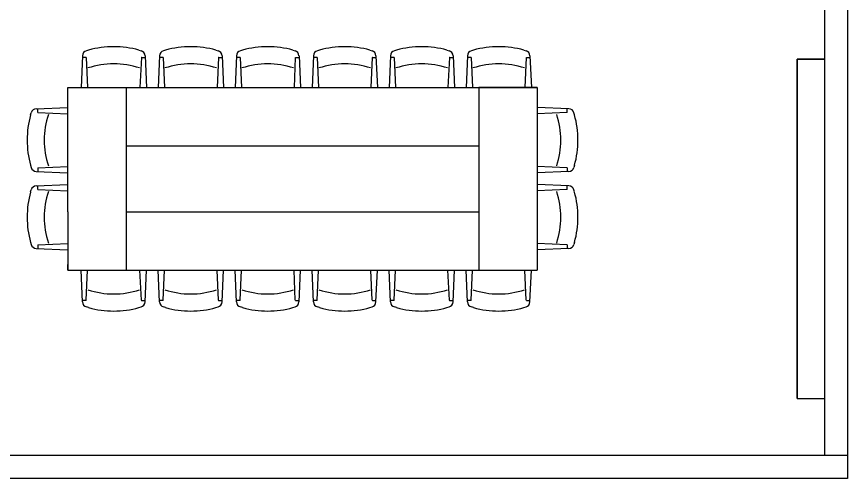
# Model space of a CAD drawing. Header units: inches. Extents: x 13.1 to 42, y 9.4 to 31.7.
# Drawn here: x 16.81 to 24.05, y 9.41 to 13.43 of the extents above; entities that cross this region are included whole.
import ezdxf

# ---------------------------------------------------------------- set-up
doc = ezdxf.new("R2010")
doc.units = ezdxf.units.IN
doc.header["$MEASUREMENT"] = 0
doc.layers.add('furniture', color=7, linetype='Continuous')
doc.layers.add('WALL', color=4, linetype='Continuous', lineweight=30)

# ---------------------------------------------------------------- blocks, each defined once
blk = doc.blocks.new('TRP14')
at = {"layer": 'furniture', "linetype": 'ByBlock'}
for p, q in [((-184.3, 219.5), (-188.1, 218.4)), ((-98, 219.5), (-94.2, 218.4)), ((-52.3, 219.5), (-56.1, 218.4)), ((34, 219.5), (37.8, 218.4)), ((79.8, 219.5), (76, 218.4)), ((166.1, 219.5), (169.9, 218.4)), ((211.9, 219.5), (208, 218.4)), ((298.1, 219.5), (301.9, 218.4)), ((343.9, 219.5), (340.1, 218.4)), ((430.2, 219.5), (434, 218.4)), ((476, 219.5), (472.2, 218.4)), ((562.3, 219.5), (566.1, 218.4)), ((-194.8, 209.9), (-197.2, 155.5)), ((-188.7, 207.1), (-194.9, 207.1)), ((-188.5, 206.9), (-186.2, 155.5)), ((-93.9, 206.9), (-96.2, 155.5)), ((-93.7, 207.1), (-87.4, 207.1)), ((-87.6, 209.9), (-85.2, 155.5)), ((-62.7, 209.9), (-65.2, 155.5)), ((-56.7, 207.1), (-62.9, 207.1)), ((-56.4, 206.9), (-54.2, 155.5)), ((38.2, 206.9), (35.9, 155.5)), ((38.4, 207.1), (44.6, 207.1)), ((44.5, 209.9), (46.9, 155.5)), ((69.3, 209.9), (66.9, 155.5)), ((75.4, 207.1), (69.2, 207.1)), ((75.6, 206.9), (77.9, 155.5)), ((170.2, 206.9), (168, 155.5)), ((170.5, 207.1), (176.7, 207.1)), ((176.6, 209.9), (179, 155.5)), ((201.4, 209.9), (199, 155.5)), ((207.5, 207.1), (201.2, 207.1)), ((207.7, 206.9), (210, 155.5)), ((302.3, 206.9), (300, 155.5)), ((302.5, 207.1), (308.7, 207.1)), ((308.6, 209.9), (311, 155.5)), ((333.4, 209.9), (331, 155.5)), ((339.5, 207.1), (333.3, 207.1)), ((339.7, 206.9), (342, 155.5)), ((434.4, 206.9), (432.1, 155.5)), ((434.6, 207.1), (440.8, 207.1)), ((440.7, 209.9), (443.1, 155.5)), ((465.5, 209.9), (463.1, 155.5)), ((471.6, 207.1), (465.4, 207.1)), ((471.8, 206.9), (474.1, 155.5)), ((566.4, 206.9), (564.1, 155.5)), ((566.7, 207.1), (572.9, 207.1)), ((572.7, 209.9), (575.1, 155.5)), ((-219.9, -57.8), (-219.9, 155.5)), ((-274.2, 118.9), (-219.9, 121.3)), ((-271.4, 112.8), (-271.4, 119)), ((639.5, 118.9), (585.1, 121.3)), ((636.7, 112.8), (636.7, 119)), ((-283.9, 108.4), (-282.7, 112.2)), ((-271.2, 112.6), (-219.9, 110.3)), ((636.5, 112.6), (585.1, 110.3)), ((649.1, 108.4), (648, 112.2)), ((-283.9, 22.1), (-282.7, 18.3)), ((-271.4, 17.7), (-271.4, 11.5)), ((-271.2, 18), (-219.9, 20.2)), ((636.5, 18), (585.1, 20.2)), ((636.7, 17.7), (636.7, 11.5)), ((649.1, 22.1), (648, 18.3)), ((-274.2, 11.7), (-219.9, 9.2)), ((639.5, 11.7), (585.1, 9.2)), ((-274.2, -13.2), (-219.9, -10.8)), ((-271.4, -19.3), (-271.4, -13)), ((639.5, -13.2), (585.1, -10.8)), ((636.7, -19.3), (636.7, -13)), ((-283.9, -23.6), (-282.7, -19.8)), ((-271.2, -19.5), (-219.9, -21.8)), ((636.5, -19.5), (585.1, -21.8)), ((649.1, -23.6), (648, -19.8)), ((-283.9, -109.9), (-282.7, -113.7)), ((-271.2, -114.1), (-219.9, -111.8)), ((636.5, -114.1), (585.1, -111.8)), ((649.1, -109.9), (648, -113.7)), ((-274.2, -120.4), (-219.9, -122.8)), ((-271.4, -114.3), (-271.4, -120.5)), ((639.5, -120.4), (585.1, -122.8)), ((636.7, -114.3), (636.7, -120.5)), ((-194.8, -212.1), (-197.2, -157.8)), ((-188.5, -209.1), (-186.2, -157.8)), ((-93.9, -209.1), (-96.2, -157.8)), ((-87.6, -212.1), (-85.2, -157.8)), ((-62.7, -212.1), (-65.2, -157.8)), ((-56.4, -209.1), (-54.2, -157.8)), ((38.2, -209.1), (35.9, -157.8)), ((44.5, -212.1), (46.9, -157.8)), ((69.3, -212.1), (66.9, -157.8)), ((75.6, -209.1), (77.9, -157.8)), ((170.2, -209.1), (168, -157.8)), ((176.6, -212.1), (179, -157.8)), ((201.4, -212.1), (199, -157.8)), ((207.7, -209.1), (210, -157.8)), ((302.3, -209.1), (300, -157.8)), ((308.6, -212.1), (311, -157.8)), ((333.4, -212.1), (331, -157.8)), ((339.7, -209.1), (342, -157.8)), ((434.4, -209.1), (432.1, -157.8)), ((440.7, -212.1), (443.1, -157.8)), ((465.5, -212.1), (463.1, -157.8)), ((471.8, -209.1), (474.1, -157.8)), ((566.4, -209.1), (564.1, -157.8)), ((572.7, -212.1), (575.1, -157.8)), ((-188.7, -209.4), (-194.9, -209.4)), ((-93.7, -209.4), (-87.4, -209.4)), ((-56.7, -209.4), (-62.9, -209.4)), ((38.4, -209.4), (44.6, -209.4)), ((75.4, -209.4), (69.2, -209.4)), ((170.5, -209.4), (176.7, -209.4)), ((207.5, -209.4), (201.2, -209.4)), ((302.5, -209.4), (308.7, -209.4)), ((339.5, -209.4), (333.3, -209.4)), ((434.6, -209.4), (440.8, -209.4)), ((471.6, -209.4), (465.4, -209.4)), ((566.7, -209.4), (572.9, -209.4)), ((-184.3, -221.8), (-188.1, -220.7)), ((-98, -221.8), (-94.2, -220.7)), ((-52.3, -221.8), (-56.1, -220.7)), ((34, -221.8), (37.8, -220.7)), ((79.8, -221.8), (76, -220.7)), ((166.1, -221.8), (169.9, -220.7)), ((211.9, -221.8), (208, -220.7)), ((298.1, -221.8), (301.9, -220.7)), ((343.9, -221.8), (340.1, -220.7)), ((430.2, -221.8), (434, -220.7)), ((476, -221.8), (472.2, -220.7)), ((562.3, -221.8), (566.1, -220.7))]:
    blk.add_line(p, q, dxfattribs=at)
at = {"layer": 'furniture'}
for p, q in [((-219.9, 155.5), (585.1, 155.5)), ((-219.9, 155.5), (-119.9, 155.5)), ((-119.9, 155.5), (-119.9, -57.8)), ((-85.2, 155.5), (-65.2, 155.5)), ((585.1, 155.5), (485.1, 155.5)), ((485.1, 155.5), (485.1, -57.8)), ((575.1, 155.5), (585.1, 155.5)), ((585.1, 155.5), (585.1, -157.8)), ((-119.9, 55.5), (485.1, 55.5)), ((-219.9, -35.8), (-219.9, -15.8)), ((-219.9, -57.8), (-219.9, -157.8)), ((-119.9, -57.8), (485.1, -57.8)), ((-119.9, -57.8), (-119.9, -157.8)), ((485.1, -57.8), (485.1, -157.8)), ((-219.9, -157.8), (-219.9, -147.8)), ((-219.9, -157.8), (585.1, -157.8)), ((-75.2, -157.8), (440.4, -157.8))]:
    blk.add_line(p, q, dxfattribs=at)
at = {"layer": 'furniture', "linetype": 'ByBlock'}
for centre, radius, start, end in [((-185.5, 209.5), 9.31, 106.4199, 177.4596), ((-141.2, 64.2), 161.2, 74.4748, 105.5252), ((-96.9, 209.5), 9.31, 2.5404, 73.5801), ((-53.4, 209.5), 9.31, 106.4199, 177.4596), ((-9.1, 64.2), 161.2, 74.4748, 105.5252), ((35.2, 209.5), 9.31, 2.5404, 73.5801), ((78.6, 209.5), 9.31, 106.4199, 177.4596), ((122.9, 64.2), 161.2, 74.4748, 105.5252), ((167.2, 209.5), 9.31, 2.5404, 73.5801), ((210.7, 209.5), 9.31, 106.4199, 177.4596), ((255, 64.2), 161.2, 74.4748, 105.5252), ((299.3, 209.5), 9.31, 2.5404, 73.5801), ((342.7, 209.5), 9.31, 106.4199, 177.4596), ((387.1, 64.2), 161.2, 74.4748, 105.5252), ((431.4, 209.5), 9.31, 2.5404, 73.5801), ((474.8, 209.5), 9.31, 106.4199, 177.4596), ((519.1, 64.2), 161.2, 74.4748, 105.5252), ((563.4, 209.5), 9.31, 2.5404, 73.5801), ((-188.7, 206.8), 0.233, 2.5404, 90), ((-93.7, 206.8), 0.233, 90, 177.4596), ((-56.7, 206.8), 0.233, 2.5404, 90), ((38.4, 206.8), 0.233, 90, 177.4596), ((75.4, 206.8), 0.233, 2.5404, 90), ((170.5, 206.8), 0.233, 90, 177.4596), ((207.5, 206.8), 0.233, 2.5404, 90), ((302.5, 206.8), 0.233, 90, 177.4596), ((339.5, 206.8), 0.233, 2.5404, 90), ((434.6, 206.8), 0.233, 90, 177.4596), ((471.6, 206.8), 0.233, 2.5404, 90), ((566.7, 206.8), 0.233, 90, 177.4596), ((-141.2, 56), 140.1, 71.5812, 108.4188), ((-9.2, 56), 140.1, 71.5812, 108.4188), ((122.9, 56), 140.1, 71.5812, 108.4188), ((255, 56), 140.1, 71.5812, 108.4188), ((387, 56), 140.1, 71.5812, 108.4188), ((519.1, 56), 140.1, 71.5812, 108.4188), ((-273.8, 109.6), 9.31, 92.5404, 163.5801), ((639.1, 109.6), 9.31, 16.4199, 87.4596), ((-128.6, 65.3), 161.2, 164.4748, 195.5252), ((-271.2, 112.8), 0.233, 180, 267.4596), ((-120.3, 65.2), 140.1, 161.5812, 198.4188), ((485.6, 65.2), 140.1, 341.5812, 18.4188), ((636.4, 112.8), 0.233, 272.5404, 360), ((493.8, 65.3), 161.2, 344.4748, 15.5252), ((-273.8, 21), 9.31, 196.4199, 267.4596), ((-271.2, 17.7), 0.233, 92.5404, 180), ((636.4, 17.7), 0.233, 360, 87.4596), ((639.1, 21), 9.31, 272.5404, 343.5801), ((-273.8, -22.5), 9.31, 92.5404, 163.5801), ((639.1, -22.5), 9.31, 16.4199, 87.4596), ((-128.6, -66.8), 161.2, 164.4748, 195.5252), ((-271.2, -19.3), 0.233, 180, 267.4596), ((-120.3, -66.8), 140.1, 161.5812, 198.4188), ((485.6, -66.8), 140.1, 341.5812, 18.4188), ((636.4, -19.3), 0.233, 272.5404, 360), ((493.8, -66.8), 161.2, 344.4748, 15.5252), ((-273.8, -111.1), 9.31, 196.4199, 267.4596), ((639.1, -111.1), 9.31, 272.5404, 343.5801), ((-271.2, -114.3), 0.233, 92.5404, 180), ((636.4, -114.3), 0.233, 360, 87.4596), ((-141.2, -58.3), 140.1, 251.5812, 288.4188), ((-9.2, -58.3), 140.1, 251.5812, 288.4188), ((122.9, -58.3), 140.1, 251.5812, 288.4188), ((255, -58.3), 140.1, 251.5812, 288.4188), ((387, -58.3), 140.1, 251.5812, 288.4188), ((519.1, -58.3), 140.1, 251.5812, 288.4188), ((-185.5, -211.7), 9.31, 182.5404, 253.5801), ((-188.7, -209.1), 0.233, 270, 357.4596), ((-96.9, -211.7), 9.31, 286.4199, 357.4596), ((-93.7, -209.1), 0.233, 182.5404, 270), ((-53.4, -211.7), 9.31, 182.5404, 253.5801), ((-56.7, -209.1), 0.233, 270, 357.4596), ((35.2, -211.7), 9.31, 286.4199, 357.4596), ((38.4, -209.1), 0.233, 182.5404, 270), ((78.6, -211.7), 9.31, 182.5404, 253.5801), ((75.4, -209.1), 0.233, 270, 357.4596), ((167.2, -211.7), 9.31, 286.4199, 357.4596), ((170.5, -209.1), 0.233, 182.5404, 270), ((210.7, -211.7), 9.31, 182.5404, 253.5801), ((207.5, -209.1), 0.233, 270, 357.4596), ((299.3, -211.7), 9.31, 286.4199, 357.4596), ((302.5, -209.1), 0.233, 182.5404, 270), ((342.7, -211.7), 9.31, 182.5404, 253.5801), ((339.5, -209.1), 0.233, 270, 357.4596), ((431.4, -211.7), 9.31, 286.4199, 357.4596), ((434.6, -209.1), 0.233, 182.5404, 270), ((474.8, -211.7), 9.31, 182.5404, 253.5801), ((471.6, -209.1), 0.233, 270, 357.4596), ((563.4, -211.7), 9.31, 286.4199, 357.4596), ((566.7, -209.1), 0.233, 182.5404, 270), ((-141.2, -66.5), 161.2, 254.4748, 285.5252), ((-9.1, -66.5), 161.2, 254.4748, 285.5252), ((122.9, -66.5), 161.2, 254.4748, 285.5252), ((255, -66.5), 161.2, 254.4748, 285.5252), ((387.1, -66.5), 161.2, 254.4748, 285.5252), ((519.1, -66.5), 161.2, 254.4748, 285.5252)]:
    blk.add_arc(centre, radius, start, end, dxfattribs=at)

msp = doc.modelspace()

# ---------------------------------------------------------------- linework, layer by layer
at = {"layer": 'furniture'}
msp.add_line((23.6165, 10.1081), (23.8535, 10.1081), dxfattribs=at)
for points in [[(23.8535, 13.0628), (23.6165, 13.0628), (23.6165, 13.0628), (23.8535, 13.0628)], [(23.6165, 13.0628), (23.6165, 13.0628), (23.6165, 10.1081), (23.6165, 10.1081)]]:
    msp.add_lwpolyline(points, close=True, dxfattribs=at)
at = {"layer": 'WALL', "color": 8}
for p, q in [((23.8535, 16.5128), (23.8535, 9.6128)), ((24.0535, 16.5128), (24.0535, 9.4128)), ((24.0535, 9.6128), (14.949, 9.6128)), ((24.0535, 9.4128), (14.649, 9.4128))]:
    msp.add_line(p, q, dxfattribs=at)

# ---------------------------------------------------------------- block references
at = {"xscale": 0.0050800000000163, "yscale": 0.0050800000000163, "zscale": 0.0050800000000163}
msp.add_blockref('TRP14', (18.3784, 12.0265), dxfattribs=at)

doc.saveas('drawing.dxf')
